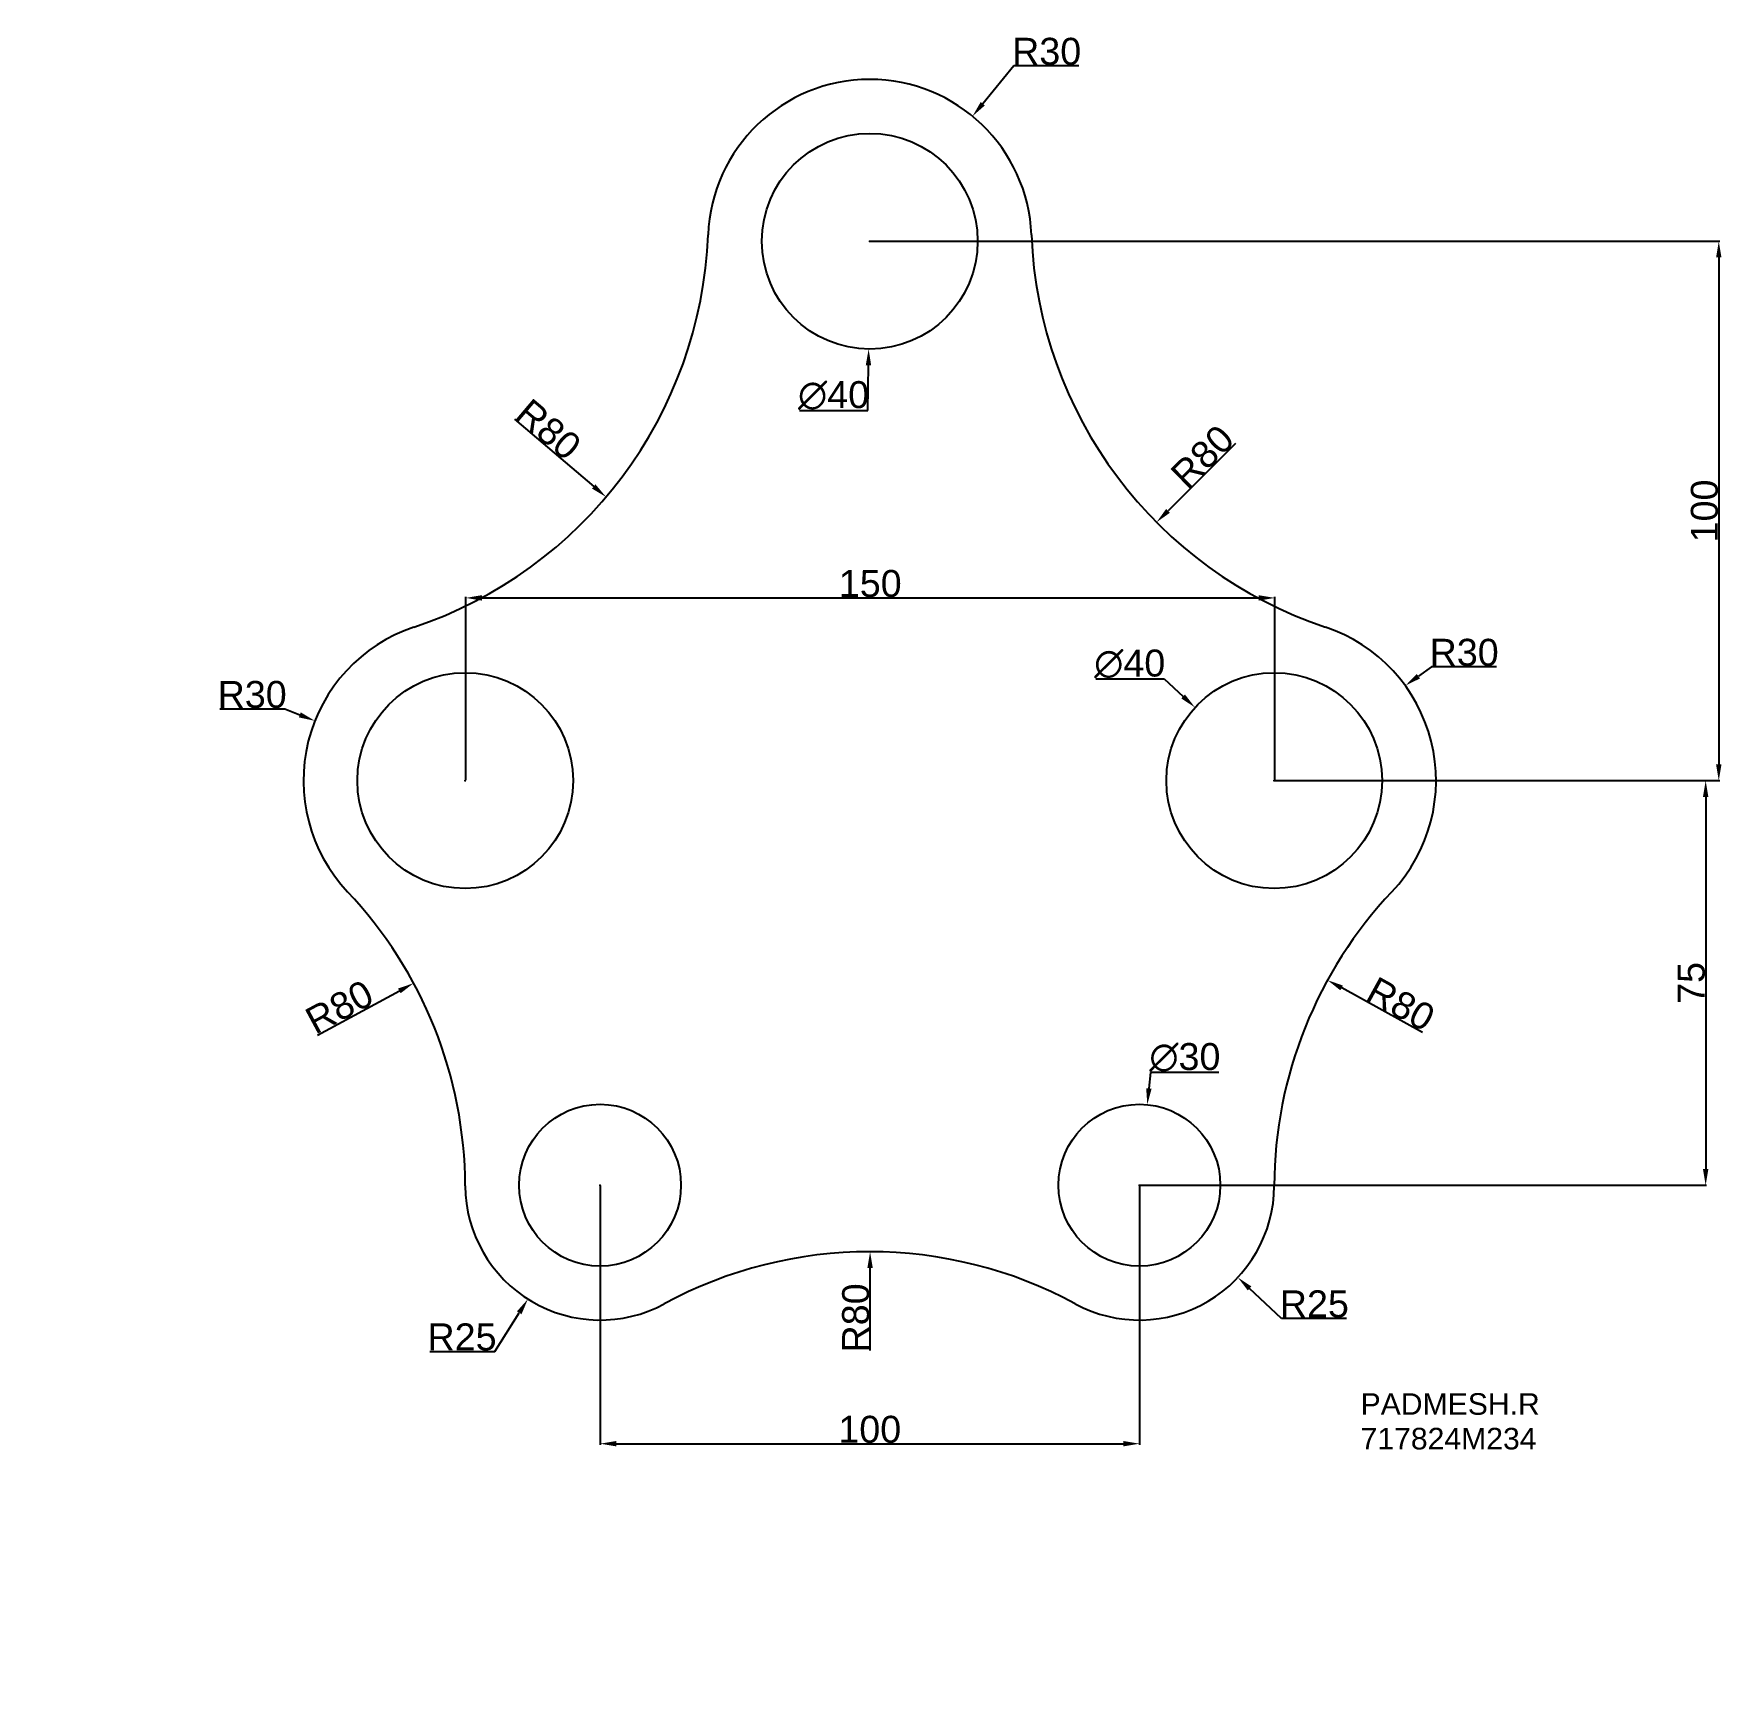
# Model space of a CAD drawing. Header units: millimetres. Extents: x -109 to 204, y -80 to 225.
import ezdxf

# ---------------------------------------------------------------- set-up
doc = ezdxf.new("R2010")
doc.units = ezdxf.units.MM
doc.header["$MEASUREMENT"] = 0
doc.styles.get("Standard").update_dxf_attribs({"font": 'arial.ttf'})
doc.dimstyles.get("Standard").update_dxf_attribs({"dimtxt": 5, "dimasz": 3, "dimexe": 0.18, "dimexo": 0.0625, "dimgap": 0.09, "dimtad": 1, "dimtoh": 1, "dimdec": 0, "dimzin": 0, "dimdsep": 46, "dimtxsty": 'Standard', "dimcen": 0.09, "dimadec": 0, "dimazin": 0, "dimtfac": 1, "dimtdec": 0, "dimtofl": 0, "dimtmove": 0, "dimatfit": 3, "dimfxl": 1, "dimtolj": 1, "dimtzin": 0, "dimarcsym": 0})

# ---------------------------------------------------------------- blocks, each defined once
blk = doc.blocks.new('*D9')
at = {"color": 0, "lineweight": -2, "transparency": 16777216}
for p, q in [((97.77, 32.76), (97.47, 29.78)), ((110.44, 32.76), (97.77, 32.76)), ((95.63, 11.86), (95.81, 11.86)), ((95.72, 11.77), (95.72, 11.95))]:
    blk.add_line(p, q, dxfattribs=at)
at = {"color": 0, "transparency": 16777216}
blk.add_solid([(96.98, 29.83), (97.97, 29.73), (97.18, 26.79)], dxfattribs=at)
at = {"layer": 'Defpoints', "color": 0, "transparency": 16777216}
for p in [(97.18, 26.79), (94.25, -3.06)]:
    blk.add_point(p, dxfattribs=at)
at = {"color": 0, "transparency": 16777216, "insert": (104.15, 35.55), "char_height": 5, "attachment_point": 5}
blk.add_mtext('\\A1;∅30', dxfattribs=at)
blk = doc.blocks.new('*D10')
at = {"color": 0, "lineweight": -2, "transparency": 16777216}
for p, q in [((87.63, 105.72), (100.3, 105.72)), ((100.3, 105.72), (103.82, 102.47)), ((120.63, 86.86), (120.81, 86.86)), ((120.72, 86.77), (120.72, 86.95))]:
    blk.add_line(p, q, dxfattribs=at)
at = {"color": 0, "transparency": 16777216}
blk.add_solid([(104.16, 102.84), (103.48, 102.1), (106.02, 100.44)], dxfattribs=at)
at = {"layer": 'Defpoints', "color": 0, "transparency": 16777216}
for p in [(106.02, 100.44), (135.41, 73.29)]:
    blk.add_point(p, dxfattribs=at)
at = {"color": 0, "transparency": 16777216, "insert": (93.92, 108.5), "char_height": 5, "attachment_point": 5}
blk.add_mtext('\\A1;∅40', dxfattribs=at)
blk = doc.blocks.new('*D11')
at = {"color": 0, "lineweight": -2, "transparency": 16777216}
for p, q in [((45.63, 186.86), (45.81, 186.86)), ((45.72, 186.77), (45.72, 186.95)), ((45.39, 155.48), (45.48, 163.87)), ((32.72, 155.48), (45.39, 155.48))]:
    blk.add_line(p, q, dxfattribs=at)
at = {"color": 0, "transparency": 16777216}
blk.add_solid([(44.98, 163.87), (45.98, 163.86), (45.51, 166.87)], dxfattribs=at)
at = {"layer": 'Defpoints', "color": 0, "transparency": 16777216}
for p in [(45.92, 206.86), (45.51, 166.87)]:
    blk.add_point(p, dxfattribs=at)
at = {"color": 0, "transparency": 16777216, "insert": (39.01, 158.26), "char_height": 5, "attachment_point": 5}
blk.add_mtext('\\A1;∅40', dxfattribs=at)
blk = doc.blocks.new('*D12')
at = {"color": 0, "lineweight": -2, "transparency": 16777216}
for p, q in [((72.46, 219.4), (66.67, 212.35)), ((84.48, 219.4), (72.46, 219.4)), ((45.63, 186.86), (45.81, 186.86)), ((45.72, 186.77), (45.72, 186.95))]:
    blk.add_line(p, q, dxfattribs=at)
at = {"color": 0, "transparency": 16777216}
blk.add_solid([(66.29, 212.67), (67.06, 212.04), (64.77, 210.04)], dxfattribs=at)
at = {"layer": 'Defpoints', "color": 0, "transparency": 16777216}
for p in [(64.77, 210.04), (45.72, 186.86)]:
    blk.add_point(p, dxfattribs=at)
at = {"color": 0, "transparency": 16777216, "insert": (78.52, 222.04), "char_height": 5, "attachment_point": 5}
blk.add_mtext('\\A1;R30', dxfattribs=at)
blk = doc.blocks.new('*D13')
at = {"color": 0, "lineweight": -2, "transparency": 16777216}
for p, q in [((149.88, 107.97), (147.45, 106.21)), ((161.9, 107.97), (149.88, 107.97)), ((120.63, 86.86), (120.81, 86.86)), ((120.72, 86.77), (120.72, 86.95))]:
    blk.add_line(p, q, dxfattribs=at)
at = {"color": 0, "transparency": 16777216}
blk.add_solid([(147.15, 106.62), (147.74, 105.81), (145.02, 104.46)], dxfattribs=at)
at = {"layer": 'Defpoints', "color": 0, "transparency": 16777216}
for p in [(145.02, 104.46), (120.72, 86.86)]:
    blk.add_point(p, dxfattribs=at)
at = {"color": 0, "transparency": 16777216, "insert": (155.93, 110.62), "char_height": 5, "attachment_point": 5}
blk.add_mtext('\\A1;R30', dxfattribs=at)
blk = doc.blocks.new('*D14')
at = {"color": 0, "lineweight": -2, "transparency": 16777216}
for p, q in [((95.63, 11.86), (95.81, 11.86)), ((95.72, 11.77), (95.72, 11.95)), ((122.07, -12.82), (116.15, -7.28)), ((134.14, -12.82), (122.07, -12.82))]:
    blk.add_line(p, q, dxfattribs=at)
at = {"color": 0, "transparency": 16777216}
blk.add_solid([(116.49, -6.91), (115.81, -7.64), (113.96, -5.23)], dxfattribs=at)
at = {"layer": 'Defpoints', "color": 0, "transparency": 16777216}
for p in [(95.72, 11.86), (113.96, -5.23)]:
    blk.add_point(p, dxfattribs=at)
at = {"color": 0, "transparency": 16777216, "insert": (128.15, -10.17), "char_height": 5, "attachment_point": 5}
blk.add_mtext('\\A1;R25', dxfattribs=at)
blk = doc.blocks.new('*D15')
at = {"color": 0, "lineweight": -2, "transparency": 16777216}
for p, q in [((-4.37, 11.86), (-4.19, 11.86)), ((-4.28, 11.77), (-4.28, 11.95)), ((-23.8, -18.94), (-19.27, -11.79)), ((-35.87, -18.94), (-23.8, -18.94))]:
    blk.add_line(p, q, dxfattribs=at)
at = {"color": 0, "transparency": 16777216}
blk.add_solid([(-19.69, -11.52), (-18.85, -12.06), (-17.66, -9.25)], dxfattribs=at)
at = {"layer": 'Defpoints', "color": 0, "transparency": 16777216}
for p in [(-4.28, 11.86), (-17.66, -9.25)]:
    blk.add_point(p, dxfattribs=at)
at = {"color": 0, "transparency": 16777216, "insert": (-29.88, -16.29), "char_height": 5, "attachment_point": 5}
blk.add_mtext('\\A1;R25', dxfattribs=at)
blk = doc.blocks.new('*D16')
at = {"color": 0, "lineweight": -2, "transparency": 16777216}
for p, q in [((-74.76, 100.16), (-62.74, 100.16)), ((-62.74, 100.16), (-59.95, 99.06)), ((-29.37, 86.86), (-29.19, 86.86)), ((-29.28, 86.77), (-29.28, 86.95))]:
    blk.add_line(p, q, dxfattribs=at)
at = {"color": 0, "transparency": 16777216}
blk.add_solid([(-59.77, 99.52), (-60.14, 98.59), (-57.16, 97.95)], dxfattribs=at)
at = {"layer": 'Defpoints', "color": 0, "transparency": 16777216}
for p in [(-57.16, 97.95), (-29.28, 86.86)]:
    blk.add_point(p, dxfattribs=at)
at = {"color": 0, "transparency": 16777216, "insert": (-68.79, 102.81), "char_height": 5, "attachment_point": 5}
blk.add_mtext('\\A1;R30', dxfattribs=at)
blk = doc.blocks.new('*D17')
at = {"color": 0, "lineweight": -2, "transparency": 16777216}
blk.add_line((45.77, -18.8), (45.78, -3.47), dxfattribs=at)
at = {"color": 0, "transparency": 16777216}
blk.add_solid([(45.28, -3.47), (46.28, -3.47), (45.78, -0.47)], dxfattribs=at)
at = {"layer": 'Defpoints', "color": 0, "transparency": 16777216}
for p in [(45.78, -0.47), (45.72, -80.47)]:
    blk.add_point(p, dxfattribs=at)
at = {"color": 0, "transparency": 16777216, "insert": (43.13, -12.74), "char_height": 5, "attachment_point": 5, "rotation": 89.9533}
blk.add_mtext('\\A1;R80', dxfattribs=at)
blk = doc.blocks.new('*D18')
at = {"color": 0, "lineweight": -2, "transparency": 16777216}
blk.add_line((148.21, 40.2), (133.22, 48.43), dxfattribs=at)
at = {"color": 0, "transparency": 16777216}
blk.add_solid([(133.46, 48.87), (132.98, 47.99), (130.59, 49.88)], dxfattribs=at)
at = {"layer": 'Defpoints', "color": 0, "transparency": 16777216}
for p in [(130.59, 49.88), (200.71, 11.37)]:
    blk.add_point(p, dxfattribs=at)
at = {"color": 0, "transparency": 16777216, "insert": (144.18, 45.43), "char_height": 5, "attachment_point": 5, "rotation": 331.2232}
blk.add_mtext('\\A1;R80', dxfattribs=at)
blk = doc.blocks.new('*D19')
at = {"color": 0, "lineweight": -2, "transparency": 16777216}
blk.add_line((113.56, 149.34), (101.03, 136.88), dxfattribs=at)
at = {"color": 0, "transparency": 16777216}
blk.add_solid([(100.68, 137.24), (101.38, 136.53), (98.9, 134.77)], dxfattribs=at)
at = {"layer": 'Defpoints', "color": 0, "transparency": 16777216}
for p in [(155.63, 191.18), (98.9, 134.77)]:
    blk.add_point(p, dxfattribs=at)
at = {"color": 0, "transparency": 16777216, "insert": (107.4, 146.94), "char_height": 5, "attachment_point": 5, "rotation": 44.8398}
blk.add_mtext('\\A1;R80', dxfattribs=at)
blk = doc.blocks.new('*D20')
at = {"color": 0, "lineweight": -2, "transparency": 16777216}
blk.add_line((-20.17, 153.86), (-5.46, 141.39), dxfattribs=at)
at = {"color": 0, "transparency": 16777216}
blk.add_solid([(-5.13, 141.78), (-5.78, 141.01), (-3.17, 139.45)], dxfattribs=at)
at = {"layer": 'Defpoints', "color": 0, "transparency": 16777216}
for p in [(-64.2, 191.18), (-3.17, 139.45)]:
    blk.add_point(p, dxfattribs=at)
at = {"color": 0, "transparency": 16777216, "insert": (-13.84, 151.96), "char_height": 5, "attachment_point": 5, "rotation": 319.7196}
blk.add_mtext('\\A1;R80', dxfattribs=at)
blk = doc.blocks.new('*D21')
at = {"color": 0, "lineweight": -2, "transparency": 16777216}
blk.add_line((-56.7, 39.7), (-41.5, 47.89), dxfattribs=at)
at = {"color": 0, "transparency": 16777216}
blk.add_solid([(-41.73, 48.33), (-41.26, 47.45), (-38.86, 49.31)], dxfattribs=at)
at = {"layer": 'Defpoints', "color": 0, "transparency": 16777216}
for p in [(-38.86, 49.31), (-109.28, 11.37)]:
    blk.add_point(p, dxfattribs=at)
at = {"color": 0, "transparency": 16777216, "insert": (-52.62, 44.9), "char_height": 5, "attachment_point": 5, "rotation": 28.3165}
blk.add_mtext('\\A1;R80', dxfattribs=at)
blk = doc.blocks.new('*D22')
at = {"color": 0, "lineweight": -2, "transparency": 16777216}
for p, q in [((45.78, 186.86), (203.32, 186.86)), ((203.14, 183.86), (203.14, 89.86)), ((120.69, 86.86), (203.32, 86.86))]:
    blk.add_line(p, q, dxfattribs=at)
at = {"color": 0, "transparency": 16777216}
for points in [[(202.64, 183.86), (203.64, 183.86), (203.14, 186.86)], [(202.64, 89.86), (203.64, 89.86), (203.14, 86.86)]]:
    blk.add_solid(points, dxfattribs=at)
at = {"layer": 'Defpoints', "color": 0, "transparency": 16777216}
for p in [(45.72, 186.86), (120.63, 86.86), (203.14, 86.86)]:
    blk.add_point(p, dxfattribs=at)
at = {"color": 0, "transparency": 16777216, "insert": (200.5, 136.86), "char_height": 5, "attachment_point": 5, "rotation": 90}
blk.add_mtext('\\A1;100', dxfattribs=at)
blk = doc.blocks.new('*D23')
at = {"color": 0, "lineweight": -2, "transparency": 16777216}
for p, q in [((120.78, 86.86), (200.89, 86.86)), ((200.71, 83.86), (200.71, 14.86)), ((95.78, 11.86), (200.89, 11.86))]:
    blk.add_line(p, q, dxfattribs=at)
at = {"color": 0, "transparency": 16777216}
for points in [[(200.21, 83.86), (201.21, 83.86), (200.71, 86.86)], [(200.21, 14.86), (201.21, 14.86), (200.71, 11.86)]]:
    blk.add_solid(points, dxfattribs=at)
at = {"layer": 'Defpoints', "color": 0, "transparency": 16777216}
for p in [(120.72, 86.86), (95.72, 11.86), (200.71, 11.86)]:
    blk.add_point(p, dxfattribs=at)
at = {"color": 0, "transparency": 16777216, "insert": (198.08, 49.36), "char_height": 5, "attachment_point": 5, "rotation": 90}
blk.add_mtext('\\A1;75', dxfattribs=at)
blk = doc.blocks.new('*D24')
at = {"color": 0, "lineweight": -2, "transparency": 16777216}
for p, q in [((-4.28, 11.8), (-4.28, -36.24)), ((95.72, 11.8), (95.72, -36.24)), ((-1.28, -36.06), (92.72, -36.06))]:
    blk.add_line(p, q, dxfattribs=at)
at = {"color": 0, "transparency": 16777216}
for points in [[(-1.28, -35.56), (-1.28, -36.56), (-4.28, -36.06)], [(92.72, -35.56), (92.72, -36.56), (95.72, -36.06)]]:
    blk.add_solid(points, dxfattribs=at)
at = {"layer": 'Defpoints', "color": 0, "transparency": 16777216}
for p in [(-4.28, 11.86), (95.72, 11.86), (95.72, -36.06)]:
    blk.add_point(p, dxfattribs=at)
at = {"color": 0, "transparency": 16777216, "insert": (45.72, -33.42), "char_height": 5, "attachment_point": 5}
blk.add_mtext('\\A1;100', dxfattribs=at)
blk = doc.blocks.new('*D27')
at = {"color": 0, "lineweight": -2, "transparency": 16777216}
for p, q in [((-29.19, 86.93), (-29.19, 120.92)), ((-26.19, 120.74), (117.81, 120.74)), ((120.81, 86.93), (120.81, 120.92))]:
    blk.add_line(p, q, dxfattribs=at)
at = {"color": 0, "transparency": 16777216}
for points in [[(-26.19, 121.24), (-26.19, 120.24), (-29.19, 120.74)], [(117.81, 121.24), (117.81, 120.24), (120.81, 120.74)]]:
    blk.add_solid(points, dxfattribs=at)
at = {"layer": 'Defpoints', "color": 0, "transparency": 16777216}
for p in [(120.81, 120.74), (-29.19, 86.86), (120.81, 86.86)]:
    blk.add_point(p, dxfattribs=at)
at = {"color": 0, "transparency": 16777216, "insert": (45.81, 123.38), "char_height": 5, "attachment_point": 5}
blk.add_mtext('\\A1;150', dxfattribs=at)

msp = doc.modelspace()

# ---------------------------------------------------------------- linework, layer by layer
for centre, radius in [((45.72, 186.86), 20), ((-29.28, 86.86), 20), ((120.72, 86.86), 20), ((-4.28, 11.86), 15), ((95.72, 11.86), 15)]:
    msp.add_circle(centre, radius)
for centre, radius, start, end in [((45.72, 186.86), 30, 2.2464, 177.7536), ((-64.2, 191.18), 80, 288.5066, 357.7536), ((155.63, 191.18), 80, 182.2464, 251.4934), ((-29.28, 86.86), 30, 108.5066, 223.3427), ((120.72, 86.86), 30, 316.6573, 71.4934), ((-109.28, 11.37), 80, 0.2726, 43.3427), ((200.71, 11.37), 80, 136.6573, 179.7274), ((-4.28, 11.86), 25, 180.2726, 298.4369), ((95.72, 11.86), 25, 241.5631, 359.7274), ((45.72, -80.47), 80, 61.5631, 118.4369)]:
    msp.add_arc(centre, radius, start, end)

# ---------------------------------------------------------------- texts
for s, p in [('PADMESH.R', (136.73, -30.7)), ('717824M234', (136.73, -37.12))]:
    msp.add_text(s, height=4).set_placement(p)

# ---------------------------------------------------------------- dimensions: what is measured, and where the dimension line sits
for center, mpoint, picture, middle in [((45.72, 186.86), (64.77, 210.04), '*D12', (78.52, 219.4)), ((-64.2, 191.18), (-3.17, 139.45), '*D20', (-15.55, 149.95)), ((155.63, 191.18), (98.9, 134.77), '*D19', (109.26, 145.07)), ((-109.28, 11.37), (-38.86, 49.31), '*D21', (-51.37, 42.57)), ((200.71, 11.37), (130.59, 49.88), '*D18', (142.91, 43.11)), ((-4.28, 11.86), (-17.66, -9.25), '*D15', (-29.88, -18.94)), ((45.72, -80.47), (45.78, -0.47), '*D17', (45.77, -12.74))]:
    dim = msp.add_radius_dim(center=center, mpoint=mpoint, dimstyle='Standard')
    dim.commit()
    dim.dimension.update_dxf_attribs({"geometry": picture, "text_midpoint": middle, "dimtype": 164})
for p1, p2, picture, middle in [((45.92, 206.86), (45.51, 166.87), '*D11', (39.01, 158.26)), ((94.25, -3.06), (97.18, 26.79), '*D9', (104.15, 35.55))]:
    dim = msp.add_diameter_dim_2p(p1=p1, p2=p2, dimstyle='Standard')
    dim.commit()
    dim.dimension.update_dxf_attribs({"geometry": picture, "text_midpoint": middle})
for base, p1, p2, picture, middle in [((203.14, 86.86), (45.72, 186.86), (120.63, 86.86), '*D22', (200.5, 136.86)), ((200.71, 11.86), (120.72, 86.86), (95.72, 11.86), '*D23', (198.08, 49.36))]:
    dim = msp.add_linear_dim(base=base, p1=p1, p2=p2, angle=90, dimstyle='Standard')
    dim.commit()
    dim.dimension.update_dxf_attribs({"geometry": picture, "text_midpoint": middle})
for base, p1, p2, picture, middle in [((120.81, 120.74), (-29.19, 86.86), (120.81, 86.86), '*D27', (45.81, 123.38)), ((95.72, -36.06), (-4.28, 11.86), (95.72, 11.86), '*D24', (45.72, -33.42))]:
    dim = msp.add_linear_dim(base=base, p1=p1, p2=p2, dimstyle='Standard')
    dim.commit()
    dim.dimension.update_dxf_attribs({"geometry": picture, "text_midpoint": middle})
for center, mpoint, picture, middle in [((120.72, 86.86), (145.02, 104.46), '*D13', (155.93, 110.62)), ((-29.28, 86.86), (-57.16, 97.95), '*D16', (-68.79, 102.81)), ((95.72, 11.86), (113.96, -5.23), '*D14', (128.15, -10.17))]:
    dim = msp.add_radius_dim(center=center, mpoint=mpoint, dimstyle='Standard')
    dim.commit()
    dim.dimension.update_dxf_attribs({"geometry": picture, "text_midpoint": middle})
dim = msp.add_diameter_dim_2p(p1=(135.41, 73.29), p2=(106.02, 100.44), dimstyle='Standard')
dim.commit()
dim.dimension.update_dxf_attribs({"geometry": '*D10', "text_midpoint": (93.92, 105.72), "dimtype": 163})

doc.saveas('drawing.dxf')
